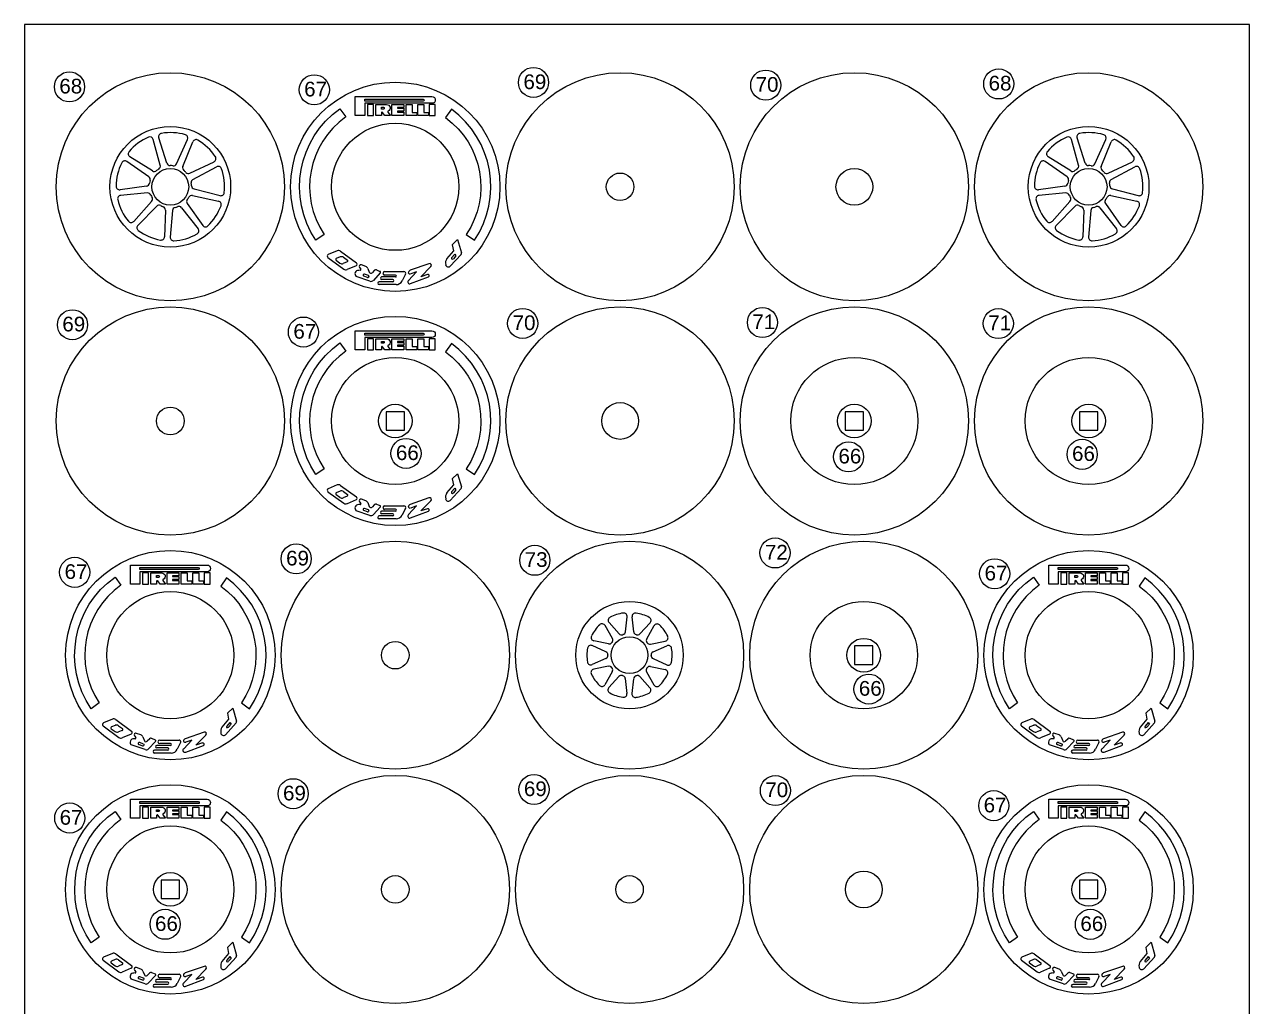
# Model space of a CAD drawing. Header units: centimetres. Extents: x 56783 to 57745, y 15612 to 15912.
# Drawn here: x 57545 to 57745, y 15751.5 to 15911.9 of the extents above; entities that cross this region are included whole.
import ezdxf

# ---------------------------------------------------------------- set-up
doc = ezdxf.new("R2010")
doc.units = ezdxf.units.CM
doc.header["$MEASUREMENT"] = 0
for name, color, linetype in [('Exterior', 7, 'Continuous'), ('Interior', 4, 'Continuous'), ('Linea', 3, 'Continuous'), ('NUMEROS', 7, 'Continuous'), ('Publicidades 2', 30, 'Continuous'), ('Publicidades 3', 2, 'Continuous'), ('Publicidades 4', 5, 'Continuous'), ('Scan 2', 6, 'Continuous')]:
    doc.layers.add(name, color=color, linetype=linetype)

msp = doc.modelspace()

# ---------------------------------------------------------------- linework, layer by layer
msp.add_lwpolyline([(57545, 15611.88), (57745, 15611.88), (57745, 15911.88), (57545, 15911.88)], close=True)
at = {"layer": 'Exterior'}
for centre, radius in [((57568.81, 15885.37), 18.63), ((57605.53, 15885.37), 17.09), ((57605.53, 15885.37), 17.09), ((57642.24, 15885.37), 18.63), ((57680.49, 15885.37), 18.63), ((57718.74, 15885.37), 18.63), ((57568.81, 15847.12), 18.63), ((57605.53, 15847.12), 17.09), ((57642.24, 15847.12), 18.63), ((57680.49, 15847.12), 18.63), ((57718.74, 15847.12), 18.63), ((57605.53, 15808.87), 18.63), ((57643.78, 15808.87), 18.63), ((57682.03, 15808.87), 18.63), ((57568.81, 15808.87), 17.09), ((57718.74, 15808.87), 17.09), ((57605.53, 15770.61), 18.63), ((57643.78, 15770.61), 18.63), ((57682.03, 15770.61), 18.63), ((57568.81, 15770.61), 17.09), ((57718.74, 15770.61), 17.09)]:
    msp.add_circle(centre, radius, dxfattribs=at)
at = {"layer": 'Interior'}
for p, q in [((57567.17, 15888.89), (57566.01, 15893.11)), ((57568.26, 15889.21), (57566.91, 15893.38)), ((57569.81, 15889.12), (57571.64, 15893.1)), ((57570.86, 15888.67), (57572.51, 15892.73)), ((57717.1, 15888.89), (57715.94, 15893.11)), ((57718.19, 15889.21), (57716.84, 15893.38)), ((57719.74, 15889.12), (57721.57, 15893.1)), ((57720.79, 15888.67), (57722.44, 15892.73)), ((57565.92, 15887.96), (57562.21, 15890.28)), ((57715.85, 15887.96), (57712.14, 15890.28)), ((57565.29, 15887.01), (57561.69, 15889.5)), ((57571.99, 15887.6), (57575.95, 15889.47)), ((57572.5, 15886.58), (57576.37, 15888.63)), ((57715.22, 15887.01), (57711.62, 15889.5)), ((57721.92, 15887.6), (57725.88, 15889.47)), ((57722.43, 15886.58), (57726.3, 15888.63)), ((57564.93, 15885.49), (57560.6, 15884.89)), ((57565.06, 15884.36), (57560.7, 15883.95)), ((57572.68, 15885.04), (57576.92, 15883.93)), ((57714.86, 15885.49), (57710.53, 15884.89)), ((57714.99, 15884.36), (57710.63, 15883.95)), ((57722.61, 15885.04), (57726.85, 15883.93)), ((57565.76, 15882.97), (57562.83, 15879.72)), ((57566.59, 15882.19), (57563.51, 15879.07)), ((57571.56, 15882.63), (57574.09, 15879.06)), ((57572.42, 15883.93), (57576.7, 15883.01)), ((57715.69, 15882.97), (57712.76, 15879.72)), ((57716.52, 15882.19), (57713.44, 15879.07)), ((57721.49, 15882.63), (57724.02, 15879.06)), ((57722.35, 15883.93), (57726.63, 15883.01)), ((57568.02, 15881.57), (57567.86, 15877.19)), ((57569.15, 15881.5), (57568.8, 15877.14)), ((57570.65, 15881.95), (57573.34, 15878.49)), ((57717.95, 15881.57), (57717.79, 15877.19)), ((57719.08, 15881.5), (57718.73, 15877.14)), ((57720.58, 15881.95), (57723.27, 15878.49)), ((57642.09, 15812.37), (57640.44, 15814.19)), ((57643.11, 15812.7), (57643.39, 15815.14)), ((57644.47, 15812.7), (57644.2, 15815.13)), ((57645.49, 15812.36), (57647.15, 15814.16)), ((57640.98, 15811.58), (57639.78, 15813.71)), ((57646.59, 15811.56), (57647.8, 15813.69)), ((57639.93, 15809.42), (57637.7, 15810.44)), ((57640.35, 15810.71), (57637.95, 15811.21)), ((57647.22, 15810.69), (57649.62, 15811.17)), ((57647.63, 15809.39), (57649.87, 15810.4)), ((57639.92, 15808.34), (57637.69, 15807.33)), ((57647.63, 15808.32), (57649.86, 15807.29)), ((57640.34, 15807.05), (57637.93, 15806.56)), ((57640.97, 15806.17), (57639.75, 15804.04)), ((57646.57, 15806.16), (57647.77, 15804.02)), ((57647.21, 15807.03), (57649.61, 15806.53)), ((57642.06, 15805.37), (57640.4, 15803.57)), ((57643.09, 15805.04), (57643.35, 15802.6)), ((57644.44, 15805.03), (57644.16, 15802.6)), ((57645.47, 15805.36), (57647.12, 15803.55))]:
    msp.add_line(p, q, dxfattribs=at)
for points in [[(57604.03, 15845.62), (57607.03, 15845.62), (57607.03, 15848.62), (57604.03, 15848.62)], [(57678.99, 15845.62), (57681.99, 15845.62), (57681.99, 15848.62), (57678.99, 15848.62)], [(57717.24, 15845.62), (57720.24, 15845.62), (57720.24, 15848.62), (57717.24, 15848.62)], [(57680.53, 15807.37), (57683.53, 15807.37), (57683.53, 15810.37), (57680.53, 15810.37)], [(57567.31, 15769.11), (57570.31, 15769.11), (57570.31, 15772.11), (57567.31, 15772.11)], [(57717.24, 15769.11), (57720.24, 15769.11), (57720.24, 15772.11), (57717.24, 15772.11)]]:
    msp.add_lwpolyline(points, close=True, dxfattribs=at)
for centre, radius in [((57605.53, 15885.37), 10.38), ((57568.81, 15885.37), 3), ((57680.49, 15885.37), 3), ((57718.74, 15885.37), 3), ((57642.24, 15885.37), 2.25), ((57605.53, 15847.12), 10.38), ((57680.49, 15847.12), 10.38), ((57718.74, 15847.12), 10.38), ((57642.24, 15847.12), 3), ((57568.81, 15847.12), 2.25), ((57605.53, 15847.12), 2.75), ((57680.49, 15847.12), 2.75), ((57718.74, 15847.12), 2.75), ((57568.81, 15808.87), 10.38), ((57718.74, 15808.87), 10.38), ((57682.03, 15808.87), 8.77), ((57605.53, 15808.87), 2.25), ((57643.78, 15808.87), 3), ((57682.03, 15808.87), 2.75), ((57568.81, 15770.61), 10.38), ((57718.74, 15770.61), 10.38), ((57568.81, 15770.61), 2.75), ((57605.53, 15770.61), 2.25), ((57643.78, 15770.61), 2.25), ((57682.03, 15770.61), 3), ((57718.74, 15770.61), 2.75)]:
    msp.add_circle(centre, radius, dxfattribs=at)
for centre, radius, start, end in [((57567.44, 15893.55), 0.556, 99.5114, 197.9085), ((57568.81, 15885.37), 8.85, 73.7396, 99.5114), ((57717.37, 15893.55), 0.556, 99.5114, 197.9085), ((57718.74, 15885.37), 8.85, 73.7396, 99.5114), ((57568.81, 15885.37), 8.85, 113.7396, 139.5114), ((57565.47, 15892.96), 0.556, 15.3425, 113.7396), ((57571.13, 15893.33), 0.556, 335.3425, 73.7396), ((57573.02, 15892.52), 0.556, 59.5114, 157.9085), ((57568.81, 15885.37), 8.85, 33.7396, 59.5114), ((57718.74, 15885.37), 8.85, 113.7396, 139.5114), ((57715.4, 15892.96), 0.556, 15.3425, 113.7396), ((57721.06, 15893.33), 0.556, 335.3425, 73.7396), ((57722.95, 15892.52), 0.556, 59.5114, 157.9085), ((57718.74, 15885.37), 8.85, 33.7396, 59.5114), ((57562.5, 15890.76), 0.556, 139.5114, 237.9085), ((57575.71, 15889.98), 0.556, 295.3425, 33.7396), ((57712.43, 15890.76), 0.556, 139.5114, 237.9085), ((57725.64, 15889.98), 0.556, 295.3425, 33.7396), ((57568.81, 15885.37), 8.85, 153.7396, 179.5114), ((57561.37, 15889.04), 0.556, 55.3425, 153.7396), ((57566.21, 15888.43), 0.556, 237.9085, 310.3431), ((57568.81, 15885.37), 3.46, 122.9079, 130.3431), ((57566.63, 15888.74), 0.556, 302.9079, 15.3425), ((57568.79, 15889.38), 0.556, 197.9085, 270.3431), ((57568.81, 15885.37), 3.46, 82.9079, 90.3431), ((57569.31, 15889.35), 0.556, 262.9079, 335.3425), ((57571.37, 15888.46), 0.556, 157.9085, 230.3431), ((57568.81, 15885.37), 3.46, 42.9079, 50.3431), ((57576.63, 15888.14), 0.556, 19.5114, 117.9085), ((57568.81, 15885.37), 8.85, 353.7396, 19.5114), ((57718.74, 15885.37), 8.85, 153.7396, 179.5114), ((57711.3, 15889.04), 0.556, 55.3425, 153.7396), ((57716.14, 15888.43), 0.556, 237.9085, 310.3431), ((57718.74, 15885.37), 3.46, 122.9079, 130.3431), ((57716.56, 15888.74), 0.556, 302.9079, 15.3425), ((57718.72, 15889.38), 0.556, 197.9085, 270.3431), ((57718.74, 15885.37), 3.46, 82.9079, 90.3431), ((57719.24, 15889.35), 0.556, 262.9079, 335.3425), ((57721.3, 15888.46), 0.556, 157.9085, 230.3431), ((57718.74, 15885.37), 3.46, 42.9079, 50.3431), ((57726.56, 15888.14), 0.556, 19.5114, 117.9085), ((57718.74, 15885.37), 8.85, 353.7396, 19.5114), ((57564.98, 15886.55), 0.556, 342.9079, 55.3425), ((57568.81, 15885.37), 3.46, 162.9079, 170.3431), ((57571.75, 15888.1), 0.556, 222.9079, 295.3425), ((57572.76, 15886.09), 0.556, 117.9085, 190.3431), ((57714.91, 15886.55), 0.556, 342.9079, 55.3425), ((57718.74, 15885.37), 3.46, 162.9079, 170.3431), ((57721.68, 15888.1), 0.556, 222.9079, 295.3425), ((57722.69, 15886.09), 0.556, 117.9085, 190.3431), ((57560.52, 15885.44), 0.556, 179.5114, 277.9085), ((57564.86, 15886.04), 0.556, 277.9085, 350.3431), ((57565.12, 15883.81), 0.556, 22.9079, 95.3425), ((57568.81, 15885.37), 3.46, 202.9079, 210.3431), ((57568.81, 15885.37), 3.46, 2.9079, 10.3431), ((57572.82, 15885.57), 0.556, 182.9079, 255.3425), ((57577.06, 15884.47), 0.556, 255.3425, 353.7396), ((57710.45, 15885.44), 0.556, 179.5114, 277.9085), ((57714.79, 15886.04), 0.556, 277.9085, 350.3431), ((57715.05, 15883.81), 0.556, 22.9079, 95.3425), ((57718.74, 15885.37), 3.46, 202.9079, 210.3431), ((57718.74, 15885.37), 3.46, 2.9079, 10.3431), ((57722.75, 15885.57), 0.556, 182.9079, 255.3425), ((57726.99, 15884.47), 0.556, 255.3425, 353.7396), ((57560.76, 15883.4), 0.556, 95.3425, 193.7396), ((57568.81, 15885.37), 8.85, 193.7396, 219.5114), ((57565.35, 15883.34), 0.556, 317.9085, 30.3431), ((57566.98, 15881.8), 0.556, 62.9079, 135.3425), ((57568.81, 15885.37), 3.46, 242.9079, 250.3431), ((57567.46, 15881.59), 0.556, 357.9085, 70.3431), ((57569.71, 15881.46), 0.556, 102.9079, 175.3425), ((57568.81, 15885.37), 3.46, 282.9079, 290.3431), ((57570.21, 15881.61), 0.556, 37.9085, 110.3431), ((57572.01, 15882.95), 0.556, 142.9079, 215.3425), ((57568.81, 15885.37), 3.46, 322.9079, 330.3431), ((57572.3, 15883.38), 0.556, 77.9085, 150.3431), ((57568.81, 15885.37), 8.85, 313.7396, 339.5114), ((57576.58, 15882.47), 0.556, 339.5114, 77.9085), ((57710.69, 15883.4), 0.556, 95.3425, 193.7396), ((57718.74, 15885.37), 8.85, 193.7396, 219.5114), ((57715.28, 15883.34), 0.556, 317.9085, 30.3431), ((57716.91, 15881.8), 0.556, 62.9079, 135.3425), ((57718.74, 15885.37), 3.46, 242.9079, 250.3431), ((57717.39, 15881.59), 0.556, 357.9085, 70.3431), ((57719.64, 15881.46), 0.556, 102.9079, 175.3425), ((57718.74, 15885.37), 3.46, 282.9079, 290.3431), ((57720.14, 15881.61), 0.556, 37.9085, 110.3431), ((57721.94, 15882.95), 0.556, 142.9079, 215.3425), ((57718.74, 15885.37), 3.46, 322.9079, 330.3431), ((57722.23, 15883.38), 0.556, 77.9085, 150.3431), ((57718.74, 15885.37), 8.85, 313.7396, 339.5114), ((57726.51, 15882.47), 0.556, 339.5114, 77.9085), ((57562.41, 15880.09), 0.556, 219.5114, 317.9085), ((57563.91, 15878.68), 0.556, 135.3425, 233.7396), ((57568.81, 15885.37), 8.85, 233.7396, 259.5114), ((57572.9, 15878.15), 0.556, 299.5114, 37.9085), ((57574.55, 15879.38), 0.556, 215.3425, 313.7396), ((57712.34, 15880.09), 0.556, 219.5114, 317.9085), ((57713.84, 15878.68), 0.556, 135.3425, 233.7396), ((57718.74, 15885.37), 8.85, 233.7396, 259.5114), ((57722.83, 15878.15), 0.556, 299.5114, 37.9085), ((57724.48, 15879.38), 0.556, 215.3425, 313.7396), ((57567.3, 15877.22), 0.556, 259.5114, 357.9085), ((57569.35, 15877.09), 0.556, 175.3425, 273.7396), ((57568.81, 15885.37), 8.85, 273.7396, 299.5114), ((57717.23, 15877.22), 0.556, 259.5114, 357.9085), ((57719.28, 15877.09), 0.556, 175.3425, 273.7396), ((57718.74, 15885.37), 8.85, 273.7396, 299.5114), ((57640.85, 15814.56), 0.556, 117.2343, 222.2712), ((57643.78, 15808.87), 6.96, 98.4153, 117.2343), ((57642.84, 15815.2), 0.556, 353.3784, 98.4153), ((57644.75, 15815.19), 0.556, 81.2343, 186.2712), ((57643.78, 15808.87), 6.96, 62.4153, 81.2343), ((57646.74, 15814.54), 0.556, 317.3784, 62.4153), ((57638.06, 15811.75), 0.556, 153.2343, 258.2712), ((57643.78, 15808.87), 6.96, 134.4153, 153.2343), ((57639.3, 15813.44), 0.556, 29.3784, 134.4153), ((57642.5, 15812.74), 0.556, 222.2712, 288.271), ((57643.78, 15808.87), 3.53, 107.3786, 108.271), ((57642.56, 15812.76), 0.556, 287.3786, 353.3784), ((57645.02, 15812.76), 0.556, 186.2712, 252.271), ((57643.78, 15808.87), 3.53, 71.3786, 72.271), ((57645.08, 15812.74), 0.556, 251.3786, 317.3784), ((57648.29, 15813.41), 0.556, 45.2343, 150.2712), ((57643.78, 15808.87), 6.96, 26.4153, 45.2343), ((57643.78, 15808.87), 6.96, 170.4153, 189.2343), ((57637.46, 15809.93), 0.556, 65.3784, 170.4153), ((57640.46, 15811.25), 0.556, 258.2712, 324.271), ((57643.78, 15808.87), 3.53, 143.3786, 144.271), ((57640.5, 15811.3), 0.556, 323.3786, 29.3784), ((57647.07, 15811.28), 0.556, 150.2712, 216.271), ((57643.78, 15808.87), 3.53, 35.3786, 36.271), ((57647.11, 15811.23), 0.556, 215.3786, 281.3784), ((57649.51, 15811.71), 0.556, 281.3784, 26.4153), ((57650.1, 15809.89), 0.556, 9.2343, 114.2712), ((57639.69, 15808.85), 0.556, 294.2712, 0.271), ((57639.69, 15808.91), 0.556, 359.3786, 65.3784), ((57643.78, 15808.87), 3.53, 179.3786, 180.271), ((57647.86, 15808.89), 0.556, 114.2712, 180.271), ((57643.78, 15808.87), 3.53, 359.3786, 0.271), ((57647.86, 15808.82), 0.556, 179.3786, 245.3784), ((57643.78, 15808.87), 6.96, 350.4153, 9.2343), ((57637.46, 15807.84), 0.556, 189.2343, 294.2712), ((57638.04, 15806.02), 0.556, 101.3784, 206.4153), ((57640.45, 15806.5), 0.556, 35.3786, 101.3784), ((57643.78, 15808.87), 3.53, 215.3786, 216.271), ((57640.48, 15806.45), 0.556, 330.2712, 36.271), ((57647.06, 15806.43), 0.556, 143.3786, 209.3784), ((57643.78, 15808.87), 3.53, 323.3786, 324.271), ((57647.09, 15806.48), 0.556, 78.2712, 144.271), ((57649.49, 15805.98), 0.556, 333.2343, 78.2712), ((57650.09, 15807.8), 0.556, 245.3784, 350.4153), ((57643.78, 15808.87), 6.96, 206.4153, 225.2343), ((57639.27, 15804.32), 0.556, 225.2343, 330.2712), ((57642.47, 15805), 0.556, 71.3786, 137.3784), ((57643.78, 15808.87), 3.53, 251.3786, 252.271), ((57642.53, 15804.98), 0.556, 6.2712, 72.271), ((57645, 15804.97), 0.556, 107.3786, 173.3784), ((57643.78, 15808.87), 3.53, 287.3786, 288.271), ((57645.06, 15804.99), 0.556, 42.2712, 108.271), ((57648.26, 15804.29), 0.556, 209.3784, 314.4153), ((57643.78, 15808.87), 6.96, 314.4153, 333.2343), ((57640.81, 15803.19), 0.556, 137.3784, 242.4153), ((57643.78, 15808.87), 6.96, 242.4153, 261.2343), ((57642.8, 15802.54), 0.556, 261.2343, 6.2712), ((57644.71, 15802.53), 0.556, 173.3784, 278.4153), ((57643.78, 15808.87), 6.96, 278.4153, 297.2343), ((57646.71, 15803.17), 0.556, 297.2343, 42.2712)]:
    msp.add_arc(centre, radius, start, end, dxfattribs=at)
at = {"layer": 'Linea'}
for centre, radius in [((57568.81, 15885.37), 9.85), ((57718.74, 15885.37), 9.85), ((57643.78, 15808.87), 8.77)]:
    msp.add_circle(centre, radius, dxfattribs=at)
at = {"layer": 'NUMEROS'}
for centre in [(57552.34, 15901.69), (57628.1, 15902.41), (57666.02, 15901.97), (57704.06, 15902.17), (57592.31, 15901.21), (57552.83, 15862.83), (57590.54, 15861.64), (57626.34, 15863.05), (57665.48, 15863.2), (57704, 15863.03), (57607.29, 15841.82), (57717.68, 15841.67), (57679.54, 15841.26), (57667.54, 15825.57), (57589.36, 15824.6), (57628.32, 15824.37), (57553.2, 15822.4), (57703.4, 15822.16), (57682.86, 15803.33), (57588.86, 15786.24), (57628.19, 15786.93), (57667.6, 15786.76), (57703.25, 15784.29), (57552.39, 15782.27), (57567.96, 15764.92), (57719.03, 15764.9)]:
    msp.add_circle(centre, 2.46, dxfattribs=at)
at = {"layer": 'Publicidades 2'}
for p, q in [((57728.94, 15800.24), (57728.06, 15799.4)), ((57728.94, 15800.24), (57729.54, 15798.09)), ((57709.28, 15798.42), (57707.81, 15797.8)), ((57709.83, 15798.35), (57712.41, 15796.46)), ((57728.26, 15798.41), (57727.14, 15797.11)), ((57728.06, 15799.4), (57728.26, 15798.41)), ((57707.75, 15797.32), (57710.33, 15795.43)), ((57709.09, 15796.86), (57709.73, 15796.39)), ((57709.75, 15797.41), (57709.12, 15797.15)), ((57710.89, 15796.59), (57710.27, 15796.33)), ((57710.29, 15797.35), (57710.93, 15796.88)), ((57713.93, 15795.84), (57713.22, 15796.1)), ((57724.24, 15796.29), (57721.18, 15795.22)), ((57729.48, 15797.82), (57727.74, 15795.88)), ((57728.48, 15797.89), (57727.95, 15797.28)), ((57728.66, 15797.6), (57728.24, 15797.12)), ((57728.48, 15797.89), (57728.66, 15797.6)), ((57712.35, 15795.98), (57710.88, 15795.36)), ((57714.61, 15793.44), (57712.36, 15794.21)), ((57713.03, 15795.22), (57712.78, 15795.21)), ((57712.91, 15795.67), (57713.11, 15795.4)), ((57714.24, 15794.03), (57713.61, 15794.26)), ((57714.38, 15794.36), (57713.75, 15794.6)), ((57714.25, 15795.53), (57714.51, 15794.9)), ((57714.44, 15794.2), (57714.38, 15794.08)), ((57715.37, 15795.22), (57714.96, 15794.81)), ((57716.31, 15794.78), (57715.2, 15793.59)), ((57715.67, 15795.29), (57716.25, 15795.05)), ((57718.77, 15794.13), (57716.53, 15794.13)), ((57717, 15795.01), (57720.18, 15795.01)), ((57718.77, 15794.44), (57717, 15794.44)), ((57720.42, 15794.6), (57719.86, 15793.5)), ((57722.23, 15794.99), (57720.94, 15793.58)), ((57721.26, 15793.04), (57724.16, 15794.14)), ((57722.23, 15794.99), (57721.27, 15794.65)), ((57722.91, 15794.17), (57724.55, 15795.83)), ((57724.01, 15794.53), (57722.91, 15794.17)), ((57718.34, 15793.36), (57716.15, 15793.36)), ((57718.87, 15792.89), (57716.15, 15792.89)), ((57718.34, 15793.71), (57716.53, 15793.71)), ((57709.28, 15760.16), (57707.81, 15759.55)), ((57709.83, 15760.1), (57712.41, 15758.21)), ((57728.26, 15760.16), (57727.14, 15758.86)), ((57728.94, 15761.99), (57728.06, 15761.15)), ((57728.06, 15761.15), (57728.26, 15760.16)), ((57728.94, 15761.99), (57729.54, 15759.83)), ((57707.75, 15759.07), (57710.33, 15757.17)), ((57709.09, 15758.61), (57709.73, 15758.14)), ((57709.75, 15759.16), (57709.12, 15758.9)), ((57710.89, 15758.34), (57710.27, 15758.08)), ((57710.29, 15759.1), (57710.93, 15758.63)), ((57724.24, 15758.04), (57721.18, 15756.97)), ((57729.48, 15759.57), (57727.74, 15757.63)), ((57728.48, 15759.64), (57727.95, 15759.03)), ((57728.66, 15759.35), (57728.24, 15758.87)), ((57728.48, 15759.64), (57728.66, 15759.35)), ((57712.35, 15757.73), (57710.88, 15757.11)), ((57713.03, 15756.97), (57712.78, 15756.96)), ((57712.91, 15757.42), (57713.11, 15757.15)), ((57713.93, 15757.59), (57713.22, 15757.85)), ((57714.24, 15755.78), (57713.61, 15756.01)), ((57714.38, 15756.1), (57713.75, 15756.35)), ((57714.25, 15757.28), (57714.51, 15756.65)), ((57715.37, 15756.97), (57714.96, 15756.56)), ((57716.31, 15756.53), (57715.2, 15755.34)), ((57715.67, 15757.04), (57716.25, 15756.8)), ((57717, 15756.76), (57720.18, 15756.76)), ((57718.77, 15756.18), (57717, 15756.18)), ((57720.42, 15756.35), (57719.86, 15755.24)), ((57722.23, 15756.74), (57720.94, 15755.33)), ((57722.23, 15756.74), (57721.27, 15756.4)), ((57722.91, 15755.92), (57724.55, 15757.58)), ((57724.01, 15756.27), (57722.91, 15755.92)), ((57714.61, 15755.19), (57712.36, 15755.96)), ((57714.44, 15755.94), (57714.38, 15755.83)), ((57718.34, 15755.11), (57716.15, 15755.11)), ((57718.87, 15754.63), (57716.15, 15754.63)), ((57718.77, 15755.88), (57716.53, 15755.88)), ((57718.34, 15755.46), (57716.53, 15755.46)), ((57721.26, 15754.79), (57724.16, 15755.89))]:
    msp.add_line(p, q, dxfattribs=at)
for points in [[(57712.22, 15820.49), (57712.22, 15823.59), (57724.75, 15823.59, -1), (57724.75, 15822.49), (57713.76, 15822.49), (57713.76, 15820.49)], [(57713.76, 15822.87), (57713.76, 15823.2), (57723.31, 15823.2, -1), (57723.31, 15822.87)], [(57717.06, 15820.49), (57716.69, 15821, 0.721987), (57716.49, 15820.93), (57716.49, 15820.49), (57715.57, 15820.49), (57715.57, 15822.3), (57717.33, 15822.3, -0.812153), (57717.58, 15821.21, 0.477093), (57717.54, 15821.04), (57717.94, 15820.49)], [(57716.49, 15821.86), (57716.81, 15821.86, -1), (57716.81, 15821.57), (57716.49, 15821.57)], [(57712.22, 15782.24), (57712.22, 15785.33), (57724.75, 15785.33, -1), (57724.75, 15784.24), (57713.76, 15784.24), (57713.76, 15782.24)], [(57713.76, 15784.62), (57713.76, 15784.95), (57723.31, 15784.95, -1), (57723.31, 15784.62)], [(57717.06, 15782.24), (57716.69, 15782.75, 0.721987), (57716.49, 15782.68), (57716.49, 15782.24), (57715.57, 15782.24), (57715.57, 15784.05), (57717.33, 15784.05, -0.812153), (57717.58, 15782.95, 0.477093), (57717.54, 15782.79), (57717.94, 15782.24)], [(57716.49, 15783.61), (57716.81, 15783.61, -1), (57716.81, 15783.32), (57716.49, 15783.32)]]:
    msp.add_lwpolyline(points, format="xyb", close=True, dxfattribs=at)
for points in [[(57714.22, 15820.49), (57715.2, 15820.49), (57715.2, 15822.3), (57714.22, 15822.3)], [(57720.13, 15821.83), (57719.12, 15821.83), (57719.12, 15821.71), (57720.13, 15821.71), (57720.13, 15821.22), (57719.12, 15821.22), (57719.12, 15821.08), (57720.13, 15821.08), (57720.13, 15820.49), (57718.22, 15820.49), (57718.22, 15822.3), (57720.13, 15822.3)], [(57721.5, 15821.01), (57722.27, 15821.01), (57722.27, 15820.49), (57720.52, 15820.49), (57720.52, 15822.3), (57721.5, 15822.3)], [(57723.4, 15821.01), (57724.18, 15821.01), (57724.18, 15820.49), (57722.42, 15820.49), (57722.42, 15822.3), (57723.4, 15822.3)], [(57724.28, 15820.49), (57725.27, 15820.49), (57725.27, 15822.3), (57724.28, 15822.3)], [(57714.22, 15782.24), (57715.2, 15782.24), (57715.2, 15784.05), (57714.22, 15784.05)], [(57720.13, 15783.58), (57719.12, 15783.58), (57719.12, 15783.45), (57720.13, 15783.45), (57720.13, 15782.97), (57719.12, 15782.97), (57719.12, 15782.83), (57720.13, 15782.83), (57720.13, 15782.24), (57718.22, 15782.24), (57718.22, 15784.05), (57720.13, 15784.05)], [(57721.5, 15782.76), (57722.27, 15782.76), (57722.27, 15782.24), (57720.52, 15782.24), (57720.52, 15784.05), (57721.5, 15784.05)], [(57723.4, 15782.76), (57724.18, 15782.76), (57724.18, 15782.24), (57722.42, 15782.24), (57722.42, 15784.05), (57723.4, 15784.05)], [(57724.28, 15782.24), (57725.27, 15782.24), (57725.27, 15784.05), (57724.28, 15784.05)]]:
    msp.add_lwpolyline(points, close=True, dxfattribs=at)
for centre, radius, start, end in [((57709.5, 15797.9), 0.556, 53.7126, 112.7216), ((57729.28, 15798.01), 0.278, 318.0337, 15.7563), ((57707.92, 15797.54), 0.278, 112.7216, 233.7126), ((57709.19, 15797), 0.167, 112.7216, 233.7126), ((57710.05, 15796.84), 0.556, 233.7126, 292.7216), ((57709.96, 15796.9), 0.556, 53.7126, 112.7216), ((57710.83, 15796.74), 0.167, 292.7216, 53.7126), ((57712.24, 15796.23), 0.278, 292.7216, 53.7126), ((57713.13, 15795.84), 0.278, 69.7611, 217.2748), ((57724.37, 15796.05), 0.278, 309.6914, 117.1774), ((57728.36, 15796.41), 1.4, 149.8977, 190.5433), ((57727.43, 15796.23), 0.461, 189.6387, 311.644), ((57728.13, 15797.15), 0.226, 143.3046, 199.2462), ((57728.05, 15797.33), 0.282, 243.0452, 312.8321), ((57710.66, 15795.87), 0.556, 233.7126, 292.7216), ((57712.74, 15794.64), 0.568, 85.2811, 228.9311), ((57713.02, 15795.33), 0.111, 273.0088, 37.2748), ((57713.68, 15794.43), 0.181, 69.283, 246.3508), ((57713.73, 15795.32), 0.556, 22.3576, 69.7611), ((57714.28, 15794.14), 0.111, 249.8905, 329.983), ((57714.35, 15794.25), 0.111, 329.983, 69.8905), ((57714.76, 15795.01), 0.278, 202.3576, 315.7225), ((57715.56, 15795.03), 0.278, 67.8935, 135.7225), ((57716.19, 15794.9), 0.167, 316.9567, 67.8935), ((57716.53, 15793.92), 0.21, 90, 270), ((57717, 15794.72), 0.286, 90, 270), ((57718.77, 15794.28), 0.152, 270, 90), ((57720.18, 15794.73), 0.278, 333.1839, 90), ((57721.42, 15794.73), 0.553, 116.4686, 172.2878), ((57721.16, 15794.97), 0.33, 209.5645, 288.6324), ((57724.08, 15794.33), 0.205, 290.7716, 110.7716), ((57714.79, 15793.97), 0.556, 251.1089, 316.9567), ((57716.15, 15793.13), 0.239, 90, 270), ((57718.34, 15793.54), 0.175, 270, 90), ((57718.87, 15794), 1.11, 270, 333.1839), ((57721.1, 15793.32), 0.312, 122.4826, 299.1587), ((57709.5, 15759.65), 0.556, 53.7126, 112.7216), ((57707.92, 15759.29), 0.278, 112.7216, 233.7126), ((57709.19, 15758.74), 0.167, 112.7216, 233.7126), ((57710.05, 15758.59), 0.556, 233.7126, 292.7216), ((57709.96, 15758.65), 0.556, 53.7126, 112.7216), ((57710.83, 15758.49), 0.167, 292.7216, 53.7126), ((57712.24, 15757.98), 0.278, 292.7216, 53.7126), ((57724.37, 15757.79), 0.278, 309.6914, 117.1774), ((57728.36, 15758.16), 1.4, 149.8977, 190.5433), ((57728.13, 15758.9), 0.226, 143.3046, 199.2462), ((57728.05, 15759.07), 0.282, 243.0452, 312.8321), ((57729.28, 15759.76), 0.278, 318.0337, 15.7563), ((57710.66, 15757.62), 0.556, 233.7126, 292.7216), ((57712.74, 15756.39), 0.568, 85.2811, 228.9311), ((57713.13, 15757.59), 0.278, 69.7611, 217.2748), ((57713.02, 15757.08), 0.111, 273.0088, 37.2748), ((57713.68, 15756.18), 0.181, 69.283, 246.3508), ((57713.73, 15757.07), 0.556, 22.3576, 69.7611), ((57714.35, 15756), 0.111, 329.983, 69.8905), ((57714.76, 15756.75), 0.278, 202.3576, 315.7225), ((57715.56, 15756.78), 0.278, 67.8935, 135.7225), ((57716.19, 15756.64), 0.167, 316.9567, 67.8935), ((57717, 15756.47), 0.286, 90, 270), ((57718.77, 15756.03), 0.152, 270, 90), ((57720.18, 15756.48), 0.278, 333.1839, 90), ((57721.42, 15756.48), 0.553, 116.4686, 172.2878), ((57721.16, 15756.71), 0.33, 209.5645, 288.6324), ((57724.08, 15756.08), 0.205, 290.7716, 110.7716), ((57727.43, 15757.98), 0.461, 189.6387, 311.644), ((57714.28, 15755.88), 0.111, 249.8905, 329.983), ((57714.79, 15755.72), 0.556, 251.1089, 316.9567), ((57716.15, 15754.87), 0.239, 90, 270), ((57716.53, 15755.67), 0.21, 90, 270), ((57718.34, 15755.29), 0.175, 270, 90), ((57718.87, 15755.75), 1.11, 270, 333.1839), ((57721.1, 15755.06), 0.312, 122.4826, 299.1587)]:
    msp.add_arc(centre, radius, start, end, dxfattribs=at)
at = {"layer": 'Publicidades 3'}
for points in [[(57705.8, 15800.12, -0.407992), (57709.72, 15821.62), (57710.67, 15820.28, 0.407458), (57707.14, 15801.06)], [(57731.69, 15800.13, 0.404404), (57727.9, 15821.51), (57726.98, 15820.16, -0.402802), (57730.35, 15801.08)], [(57705.8, 15761.87, -0.407992), (57709.72, 15783.36), (57710.67, 15782.03, 0.407458), (57707.14, 15762.81)], [(57731.69, 15761.88, 0.404404), (57727.9, 15783.26), (57726.98, 15781.91, -0.402802), (57730.35, 15762.82)]]:
    msp.add_lwpolyline(points, format="xyb", close=True, dxfattribs=at)
at = {"layer": 'Publicidades 4'}
for points in [[(57592.59, 15876.63, -0.407992), (57596.51, 15898.12), (57597.46, 15896.79, 0.407458), (57593.93, 15877.57)], [(57618.47, 15876.64, 0.404404), (57614.69, 15898.02), (57613.76, 15896.66, -0.402802), (57617.13, 15877.58)], [(57592.59, 15838.37, -0.407992), (57596.51, 15859.87), (57597.46, 15858.54, 0.407458), (57593.93, 15839.32)], [(57618.47, 15838.39, 0.404404), (57614.69, 15859.77), (57613.76, 15858.41, -0.402802), (57617.13, 15839.33)], [(57555.87, 15800.12, -0.407992), (57559.79, 15821.62), (57560.74, 15820.28, 0.407458), (57557.21, 15801.06)], [(57581.76, 15800.13, 0.404404), (57577.98, 15821.51), (57577.05, 15820.16, -0.402802), (57580.42, 15801.08)], [(57555.87, 15761.87, -0.407992), (57559.79, 15783.36), (57560.74, 15782.03, 0.407458), (57557.21, 15762.81)], [(57581.76, 15761.88, 0.404404), (57577.98, 15783.26), (57577.05, 15781.91, -0.402802), (57580.42, 15762.82)]]:
    msp.add_lwpolyline(points, format="xyb", close=True, dxfattribs=at)
at = {"layer": 'Scan 2'}
for p, q in [((57615.72, 15876.74), (57614.84, 15875.9)), ((57615.72, 15876.74), (57616.33, 15874.59)), ((57596.07, 15874.92), (57594.6, 15874.31)), ((57596.61, 15874.86), (57599.19, 15872.96)), ((57615.05, 15874.92), (57613.92, 15873.62)), ((57616.27, 15874.33), (57614.52, 15872.39)), ((57615.26, 15874.39), (57614.74, 15873.79)), ((57614.84, 15875.9), (57615.05, 15874.92)), ((57615.44, 15874.1), (57615.02, 15873.62)), ((57615.26, 15874.39), (57615.44, 15874.1)), ((57594.54, 15873.82), (57597.12, 15871.93)), ((57595.87, 15873.37), (57596.51, 15872.9)), ((57596.53, 15873.92), (57595.91, 15873.65)), ((57597.68, 15873.09), (57597.05, 15872.83)), ((57597.07, 15873.85), (57597.71, 15873.38)), ((57599.13, 15872.48), (57597.66, 15871.87)), ((57599.69, 15872.18), (57599.9, 15871.9)), ((57600.71, 15872.35), (57600.01, 15872.6)), ((57601.03, 15872.04), (57601.29, 15871.4)), ((57611.03, 15872.8), (57607.96, 15871.73)), ((57609.7, 15870.68), (57611.33, 15872.34)), ((57601.39, 15869.95), (57599.15, 15870.72)), ((57599.81, 15871.73), (57599.56, 15871.71)), ((57601.02, 15870.53), (57600.39, 15870.77)), ((57601.17, 15870.86), (57600.53, 15871.1)), ((57601.23, 15870.7), (57601.16, 15870.58)), ((57602.15, 15871.73), (57601.75, 15871.32)), ((57603.09, 15871.29), (57601.98, 15870.09)), ((57602.45, 15871.79), (57603.03, 15871.56)), ((57605.56, 15870.64), (57603.31, 15870.64)), ((57605.12, 15870.22), (57603.31, 15870.22)), ((57603.79, 15871.51), (57606.96, 15871.51)), ((57605.56, 15870.94), (57603.79, 15870.94)), ((57607.21, 15871.11), (57606.65, 15870)), ((57609.01, 15871.5), (57607.72, 15870.08)), ((57608.04, 15869.55), (57610.94, 15870.65)), ((57609.01, 15871.5), (57608.05, 15871.16)), ((57610.79, 15871.03), (57609.7, 15870.68)), ((57605.12, 15869.87), (57602.93, 15869.87)), ((57605.66, 15869.39), (57602.93, 15869.39)), ((57615.72, 15838.49), (57614.84, 15837.65)), ((57615.72, 15838.49), (57616.33, 15836.34)), ((57596.07, 15836.67), (57594.6, 15836.05)), ((57596.61, 15836.6), (57599.19, 15834.71)), ((57615.05, 15836.67), (57613.92, 15835.36)), ((57616.27, 15836.08), (57614.52, 15834.14)), ((57615.26, 15836.14), (57614.74, 15835.54)), ((57614.84, 15837.65), (57615.05, 15836.67)), ((57615.26, 15836.14), (57615.44, 15835.85)), ((57594.54, 15835.57), (57597.12, 15833.68)), ((57595.87, 15835.11), (57596.51, 15834.65)), ((57596.53, 15835.66), (57595.91, 15835.4)), ((57597.68, 15834.84), (57597.05, 15834.58)), ((57597.07, 15835.6), (57597.71, 15835.13)), ((57599.13, 15834.23), (57597.66, 15833.61)), ((57600.71, 15834.09), (57600.01, 15834.35)), ((57611.03, 15834.55), (57607.96, 15833.47)), ((57609.7, 15832.42), (57611.33, 15834.08)), ((57615.44, 15835.85), (57615.02, 15835.37)), ((57601.39, 15831.7), (57599.15, 15832.47)), ((57599.81, 15833.47), (57599.56, 15833.46)), ((57599.69, 15833.92), (57599.9, 15833.65)), ((57601.02, 15832.28), (57600.39, 15832.51)), ((57601.17, 15832.61), (57600.53, 15832.85)), ((57601.03, 15833.78), (57601.29, 15833.15)), ((57601.23, 15832.45), (57601.16, 15832.33)), ((57602.15, 15833.48), (57601.75, 15833.06)), ((57603.09, 15833.03), (57601.98, 15831.84)), ((57602.45, 15833.54), (57603.03, 15833.3)), ((57605.56, 15832.39), (57603.31, 15832.39)), ((57603.79, 15833.26), (57606.96, 15833.26)), ((57605.56, 15832.69), (57603.79, 15832.69)), ((57607.21, 15832.86), (57606.65, 15831.75)), ((57609.01, 15833.25), (57607.72, 15831.83)), ((57608.04, 15831.29), (57610.94, 15832.39)), ((57609.01, 15833.25), (57608.05, 15832.9)), ((57610.79, 15832.78), (57609.7, 15832.42)), ((57605.12, 15831.62), (57602.93, 15831.62)), ((57605.66, 15831.14), (57602.93, 15831.14)), ((57605.12, 15831.97), (57603.31, 15831.97)), ((57579.01, 15800.24), (57578.13, 15799.4)), ((57579.01, 15800.24), (57579.61, 15798.09)), ((57559.35, 15798.42), (57557.88, 15797.8)), ((57559.9, 15798.35), (57562.48, 15796.46)), ((57578.33, 15798.41), (57577.21, 15797.11)), ((57578.13, 15799.4), (57578.33, 15798.41)), ((57557.83, 15797.32), (57560.4, 15795.43)), ((57559.16, 15796.86), (57559.8, 15796.39)), ((57559.82, 15797.41), (57559.19, 15797.15)), ((57560.97, 15796.59), (57560.34, 15796.33)), ((57560.36, 15797.35), (57561, 15796.88)), ((57564, 15795.84), (57563.29, 15796.1)), ((57574.31, 15796.29), (57571.25, 15795.22)), ((57579.55, 15797.82), (57577.81, 15795.88)), ((57578.55, 15797.89), (57578.02, 15797.28)), ((57578.73, 15797.6), (57578.31, 15797.12)), ((57578.55, 15797.89), (57578.73, 15797.6)), ((57562.42, 15795.98), (57560.95, 15795.36)), ((57564.68, 15793.44), (57562.43, 15794.21)), ((57563.1, 15795.22), (57562.85, 15795.21)), ((57562.98, 15795.67), (57563.18, 15795.4)), ((57564.31, 15794.03), (57563.68, 15794.26)), ((57564.45, 15794.36), (57563.82, 15794.6)), ((57564.32, 15795.53), (57564.58, 15794.9)), ((57564.51, 15794.2), (57564.45, 15794.08)), ((57565.44, 15795.22), (57565.03, 15794.81)), ((57566.38, 15794.78), (57565.27, 15793.59)), ((57565.74, 15795.29), (57566.32, 15795.05)), ((57568.84, 15794.13), (57566.6, 15794.13)), ((57567.07, 15795.01), (57570.25, 15795.01)), ((57568.84, 15794.44), (57567.07, 15794.44)), ((57570.49, 15794.6), (57569.93, 15793.5)), ((57572.3, 15794.99), (57571.01, 15793.58)), ((57571.33, 15793.04), (57574.23, 15794.14)), ((57572.3, 15794.99), (57571.34, 15794.65)), ((57572.98, 15794.17), (57574.62, 15795.83)), ((57574.08, 15794.53), (57572.98, 15794.17)), ((57568.41, 15793.36), (57566.22, 15793.36)), ((57568.94, 15792.89), (57566.22, 15792.89)), ((57568.41, 15793.71), (57566.6, 15793.71)), ((57559.35, 15760.16), (57557.88, 15759.55)), ((57559.9, 15760.1), (57562.48, 15758.21)), ((57578.33, 15760.16), (57577.21, 15758.86)), ((57579.01, 15761.99), (57578.13, 15761.15)), ((57578.13, 15761.15), (57578.33, 15760.16)), ((57579.01, 15761.99), (57579.61, 15759.83)), ((57557.83, 15759.07), (57560.4, 15757.17)), ((57559.16, 15758.61), (57559.8, 15758.14)), ((57559.82, 15759.16), (57559.19, 15758.9)), ((57560.97, 15758.34), (57560.34, 15758.08)), ((57560.36, 15759.1), (57561, 15758.63)), ((57574.31, 15758.04), (57571.25, 15756.97)), ((57579.55, 15759.57), (57577.81, 15757.63)), ((57578.55, 15759.64), (57578.02, 15759.03)), ((57578.73, 15759.35), (57578.31, 15758.87)), ((57578.55, 15759.64), (57578.73, 15759.35)), ((57562.42, 15757.73), (57560.95, 15757.11)), ((57563.1, 15756.97), (57562.85, 15756.96)), ((57562.98, 15757.42), (57563.18, 15757.15)), ((57564, 15757.59), (57563.29, 15757.85)), ((57564.31, 15755.78), (57563.68, 15756.01)), ((57564.45, 15756.1), (57563.82, 15756.35)), ((57564.32, 15757.28), (57564.58, 15756.65)), ((57565.44, 15756.97), (57565.03, 15756.56)), ((57566.38, 15756.53), (57565.27, 15755.34)), ((57565.74, 15757.04), (57566.32, 15756.8)), ((57567.07, 15756.76), (57570.25, 15756.76)), ((57568.84, 15756.18), (57567.07, 15756.18)), ((57570.49, 15756.35), (57569.93, 15755.24)), ((57572.3, 15756.74), (57571.01, 15755.33)), ((57572.3, 15756.74), (57571.34, 15756.4)), ((57572.98, 15755.92), (57574.62, 15757.58)), ((57574.08, 15756.27), (57572.98, 15755.92)), ((57564.68, 15755.19), (57562.43, 15755.96)), ((57564.51, 15755.94), (57564.45, 15755.83)), ((57568.41, 15755.11), (57566.22, 15755.11)), ((57568.94, 15754.63), (57566.22, 15754.63)), ((57568.84, 15755.88), (57566.6, 15755.88)), ((57568.41, 15755.46), (57566.6, 15755.46)), ((57571.33, 15754.79), (57574.23, 15755.89))]:
    msp.add_line(p, q, dxfattribs=at)
for points in [[(57599.01, 15897), (57599.01, 15900.09), (57611.53, 15900.09, -1), (57611.53, 15899), (57600.54, 15899), (57600.54, 15897)], [(57600.54, 15899.37), (57600.54, 15899.7), (57610.09, 15899.7, -1), (57610.09, 15899.37)], [(57603.85, 15897), (57603.47, 15897.5, 0.721987), (57603.27, 15897.44), (57603.27, 15897), (57602.35, 15897), (57602.35, 15898.81), (57604.11, 15898.81, -0.812153), (57604.36, 15897.71, 0.477093), (57604.32, 15897.54), (57604.73, 15897)], [(57603.27, 15898.37), (57603.59, 15898.37, -1), (57603.59, 15898.07), (57603.27, 15898.07)], [(57599.01, 15858.75), (57599.01, 15861.84), (57611.53, 15861.84, -1), (57611.53, 15860.75), (57600.54, 15860.75), (57600.54, 15858.75)], [(57600.54, 15861.12), (57600.54, 15861.45), (57610.09, 15861.45, -1), (57610.09, 15861.12)], [(57603.85, 15858.75), (57603.47, 15859.25, 0.721987), (57603.27, 15859.18), (57603.27, 15858.75), (57602.35, 15858.75), (57602.35, 15860.55), (57604.11, 15860.55, -0.812153), (57604.36, 15859.46, 0.477093), (57604.32, 15859.29), (57604.73, 15858.75)], [(57603.27, 15860.12), (57603.59, 15860.12, -1), (57603.59, 15859.82), (57603.27, 15859.82)], [(57562.29, 15820.49), (57562.29, 15823.59), (57574.82, 15823.59, -1), (57574.82, 15822.49), (57563.83, 15822.49), (57563.83, 15820.49)], [(57563.83, 15822.87), (57563.83, 15823.2), (57573.38, 15823.2, -1), (57573.38, 15822.87)], [(57567.13, 15820.49), (57566.76, 15821, 0.721987), (57566.56, 15820.93), (57566.56, 15820.49), (57565.64, 15820.49), (57565.64, 15822.3), (57567.4, 15822.3, -0.812153), (57567.65, 15821.21, 0.477093), (57567.61, 15821.04), (57568.01, 15820.49)], [(57566.56, 15821.86), (57566.88, 15821.86, -1), (57566.88, 15821.57), (57566.56, 15821.57)], [(57562.29, 15782.24), (57562.29, 15785.33), (57574.82, 15785.33, -1), (57574.82, 15784.24), (57563.83, 15784.24), (57563.83, 15782.24)], [(57563.83, 15784.62), (57563.83, 15784.95), (57573.38, 15784.95, -1), (57573.38, 15784.62)], [(57567.13, 15782.24), (57566.76, 15782.75, 0.721987), (57566.56, 15782.68), (57566.56, 15782.24), (57565.64, 15782.24), (57565.64, 15784.05), (57567.4, 15784.05, -0.812153), (57567.65, 15782.95, 0.477093), (57567.61, 15782.79), (57568.01, 15782.24)], [(57566.56, 15783.61), (57566.88, 15783.61, -1), (57566.88, 15783.32), (57566.56, 15783.32)]]:
    msp.add_lwpolyline(points, format="xyb", close=True, dxfattribs=at)
for points in [[(57601, 15897), (57601.98, 15897), (57601.98, 15898.81), (57601, 15898.81)], [(57606.92, 15898.34), (57605.9, 15898.34), (57605.9, 15898.21), (57606.92, 15898.21), (57606.92, 15897.73), (57605.9, 15897.73), (57605.9, 15897.58), (57606.92, 15897.58), (57606.92, 15897), (57605, 15897), (57605, 15898.81), (57606.92, 15898.81)], [(57608.28, 15897.52), (57609.06, 15897.52), (57609.06, 15897), (57607.3, 15897), (57607.3, 15898.81), (57608.28, 15898.81)], [(57610.18, 15897.52), (57610.96, 15897.52), (57610.96, 15897), (57609.21, 15897), (57609.21, 15898.81), (57610.18, 15898.81)], [(57611.06, 15897), (57612.05, 15897), (57612.05, 15898.81), (57611.06, 15898.81)], [(57601, 15858.75), (57601.98, 15858.75), (57601.98, 15860.55), (57601, 15860.55)], [(57606.92, 15860.08), (57605.9, 15860.08), (57605.9, 15859.96), (57606.92, 15859.96), (57606.92, 15859.48), (57605.9, 15859.48), (57605.9, 15859.33), (57606.92, 15859.33), (57606.92, 15858.75), (57605, 15858.75), (57605, 15860.55), (57606.92, 15860.55)], [(57608.28, 15859.27), (57609.06, 15859.27), (57609.06, 15858.75), (57607.3, 15858.75), (57607.3, 15860.55), (57608.28, 15860.55)], [(57610.18, 15859.27), (57610.96, 15859.27), (57610.96, 15858.75), (57609.21, 15858.75), (57609.21, 15860.55), (57610.18, 15860.55)], [(57611.06, 15858.75), (57612.05, 15858.75), (57612.05, 15860.55), (57611.06, 15860.55)], [(57564.29, 15820.49), (57565.27, 15820.49), (57565.27, 15822.3), (57564.29, 15822.3)], [(57570.2, 15821.83), (57569.19, 15821.83), (57569.19, 15821.71), (57570.2, 15821.71), (57570.2, 15821.22), (57569.19, 15821.22), (57569.19, 15821.08), (57570.2, 15821.08), (57570.2, 15820.49), (57568.29, 15820.49), (57568.29, 15822.3), (57570.2, 15822.3)], [(57571.57, 15821.01), (57572.34, 15821.01), (57572.34, 15820.49), (57570.59, 15820.49), (57570.59, 15822.3), (57571.57, 15822.3)], [(57573.47, 15821.01), (57574.25, 15821.01), (57574.25, 15820.49), (57572.49, 15820.49), (57572.49, 15822.3), (57573.47, 15822.3)], [(57574.35, 15820.49), (57575.34, 15820.49), (57575.34, 15822.3), (57574.35, 15822.3)], [(57564.29, 15782.24), (57565.27, 15782.24), (57565.27, 15784.05), (57564.29, 15784.05)], [(57570.2, 15783.58), (57569.19, 15783.58), (57569.19, 15783.45), (57570.2, 15783.45), (57570.2, 15782.97), (57569.19, 15782.97), (57569.19, 15782.83), (57570.2, 15782.83), (57570.2, 15782.24), (57568.29, 15782.24), (57568.29, 15784.05), (57570.2, 15784.05)], [(57571.57, 15782.76), (57572.34, 15782.76), (57572.34, 15782.24), (57570.59, 15782.24), (57570.59, 15784.05), (57571.57, 15784.05)], [(57573.47, 15782.76), (57574.25, 15782.76), (57574.25, 15782.24), (57572.49, 15782.24), (57572.49, 15784.05), (57573.47, 15784.05)], [(57574.35, 15782.24), (57575.34, 15782.24), (57575.34, 15784.05), (57574.35, 15784.05)]]:
    msp.add_lwpolyline(points, close=True, dxfattribs=at)
for centre, radius, start, end in [((57594.7, 15874.05), 0.278, 112.7216, 233.7126), ((57596.28, 15874.41), 0.556, 53.7126, 112.7216), ((57616.06, 15874.51), 0.278, 318.0337, 15.7563), ((57595.97, 15873.5), 0.167, 112.7216, 233.7126), ((57596.84, 15873.35), 0.556, 233.7126, 292.7216), ((57596.75, 15873.4), 0.556, 53.7126, 112.7216), ((57597.61, 15873.25), 0.167, 292.7216, 53.7126), ((57599.02, 15872.74), 0.278, 292.7216, 53.7126), ((57599.91, 15872.34), 0.278, 69.7611, 217.2748), ((57600.52, 15871.82), 0.556, 22.3576, 69.7611), ((57611.16, 15872.55), 0.278, 309.6914, 117.1774), ((57615.14, 15872.91), 1.4, 149.8977, 190.5433), ((57614.21, 15872.73), 0.461, 189.6387, 311.644), ((57614.92, 15873.65), 0.226, 143.3046, 199.2462), ((57614.83, 15873.83), 0.282, 243.0452, 312.8321), ((57597.45, 15872.38), 0.556, 233.7126, 292.7216), ((57599.52, 15871.15), 0.568, 85.2811, 228.9311), ((57599.81, 15871.84), 0.111, 273.0088, 37.2748), ((57600.47, 15870.93), 0.181, 69.283, 246.3508), ((57601.06, 15870.64), 0.111, 249.8905, 329.983), ((57601.13, 15870.76), 0.111, 329.983, 69.8905), ((57601.55, 15871.51), 0.278, 202.3576, 315.7225), ((57601.57, 15870.47), 0.556, 251.1089, 316.9567), ((57602.35, 15871.53), 0.278, 67.8935, 135.7225), ((57602.97, 15871.4), 0.167, 316.9567, 67.8935), ((57603.31, 15870.43), 0.21, 90, 270), ((57603.79, 15871.23), 0.286, 90, 270), ((57605.12, 15870.04), 0.175, 270, 90), ((57605.56, 15870.79), 0.152, 270, 90), ((57605.66, 15870.5), 1.11, 270, 333.1839), ((57606.96, 15871.23), 0.278, 333.1839, 90), ((57607.89, 15869.82), 0.312, 122.4826, 299.1587), ((57608.21, 15871.23), 0.553, 116.4686, 172.2878), ((57607.94, 15871.47), 0.33, 209.5645, 288.6324), ((57610.87, 15870.84), 0.205, 290.7716, 110.7716), ((57602.93, 15869.63), 0.239, 90, 270), ((57594.7, 15835.8), 0.278, 112.7216, 233.7126), ((57596.28, 15836.16), 0.556, 53.7126, 112.7216), ((57616.06, 15836.26), 0.278, 318.0337, 15.7563), ((57595.97, 15835.25), 0.167, 112.7216, 233.7126), ((57596.84, 15835.09), 0.556, 233.7126, 292.7216), ((57596.75, 15835.15), 0.556, 53.7126, 112.7216), ((57597.61, 15835), 0.167, 292.7216, 53.7126), ((57599.02, 15834.49), 0.278, 292.7216, 53.7126), ((57599.91, 15834.09), 0.278, 69.7611, 217.2748), ((57600.52, 15833.57), 0.556, 22.3576, 69.7611), ((57611.16, 15834.3), 0.278, 309.6914, 117.1774), ((57615.14, 15834.66), 1.4, 149.8977, 190.5433), ((57614.21, 15834.48), 0.461, 189.6387, 311.644), ((57614.92, 15835.4), 0.226, 143.3046, 199.2462), ((57614.83, 15835.58), 0.282, 243.0452, 312.8321), ((57597.45, 15834.13), 0.556, 233.7126, 292.7216), ((57599.52, 15832.89), 0.568, 85.2811, 228.9311), ((57599.81, 15833.58), 0.111, 273.0088, 37.2748), ((57600.47, 15832.68), 0.181, 69.283, 246.3508), ((57601.06, 15832.39), 0.111, 249.8905, 329.983), ((57601.13, 15832.5), 0.111, 329.983, 69.8905), ((57601.55, 15833.26), 0.278, 202.3576, 315.7225), ((57602.35, 15833.28), 0.278, 67.8935, 135.7225), ((57602.97, 15833.15), 0.167, 316.9567, 67.8935), ((57603.31, 15832.18), 0.21, 90, 270), ((57603.79, 15832.97), 0.286, 90, 270), ((57605.56, 15832.54), 0.152, 270, 90), ((57606.96, 15832.98), 0.278, 333.1839, 90), ((57608.21, 15832.98), 0.553, 116.4686, 172.2878), ((57607.94, 15833.22), 0.33, 209.5645, 288.6324), ((57610.87, 15832.59), 0.205, 290.7716, 110.7716), ((57601.57, 15832.22), 0.556, 251.1089, 316.9567), ((57602.93, 15831.38), 0.239, 90, 270), ((57605.12, 15831.79), 0.175, 270, 90), ((57605.66, 15832.25), 1.11, 270, 333.1839), ((57607.89, 15831.57), 0.312, 122.4826, 299.1587), ((57559.57, 15797.9), 0.556, 53.7126, 112.7216), ((57579.35, 15798.01), 0.278, 318.0337, 15.7563), ((57557.99, 15797.54), 0.278, 112.7216, 233.7126), ((57559.26, 15797), 0.167, 112.7216, 233.7126), ((57560.13, 15796.84), 0.556, 233.7126, 292.7216), ((57560.03, 15796.9), 0.556, 53.7126, 112.7216), ((57560.9, 15796.74), 0.167, 292.7216, 53.7126), ((57562.31, 15796.23), 0.278, 292.7216, 53.7126), ((57563.2, 15795.84), 0.278, 69.7611, 217.2748), ((57574.44, 15796.05), 0.278, 309.6914, 117.1774), ((57578.43, 15796.41), 1.4, 149.8977, 190.5433), ((57577.5, 15796.23), 0.461, 189.6387, 311.644), ((57578.2, 15797.15), 0.226, 143.3046, 199.2462), ((57578.12, 15797.33), 0.282, 243.0452, 312.8321), ((57560.73, 15795.87), 0.556, 233.7126, 292.7216), ((57562.81, 15794.64), 0.568, 85.2811, 228.9311), ((57563.09, 15795.33), 0.111, 273.0088, 37.2748), ((57563.75, 15794.43), 0.181, 69.283, 246.3508), ((57563.8, 15795.32), 0.556, 22.3576, 69.7611), ((57564.35, 15794.14), 0.111, 249.8905, 329.983), ((57564.42, 15794.25), 0.111, 329.983, 69.8905), ((57564.83, 15795.01), 0.278, 202.3576, 315.7225), ((57565.63, 15795.03), 0.278, 67.8935, 135.7225), ((57566.26, 15794.9), 0.167, 316.9567, 67.8935), ((57566.6, 15793.92), 0.21, 90, 270), ((57567.07, 15794.72), 0.286, 90, 270), ((57568.84, 15794.28), 0.152, 270, 90), ((57570.25, 15794.73), 0.278, 333.1839, 90), ((57571.49, 15794.73), 0.553, 116.4686, 172.2878), ((57571.23, 15794.97), 0.33, 209.5645, 288.6324), ((57574.15, 15794.33), 0.205, 290.7716, 110.7716), ((57564.86, 15793.97), 0.556, 251.1089, 316.9567), ((57566.22, 15793.13), 0.239, 90, 270), ((57568.41, 15793.54), 0.175, 270, 90), ((57568.94, 15794), 1.11, 270, 333.1839), ((57571.17, 15793.32), 0.312, 122.4826, 299.1587), ((57559.57, 15759.65), 0.556, 53.7126, 112.7216), ((57557.99, 15759.29), 0.278, 112.7216, 233.7126), ((57559.26, 15758.74), 0.167, 112.7216, 233.7126), ((57560.13, 15758.59), 0.556, 233.7126, 292.7216), ((57560.03, 15758.65), 0.556, 53.7126, 112.7216), ((57560.9, 15758.49), 0.167, 292.7216, 53.7126), ((57562.31, 15757.98), 0.278, 292.7216, 53.7126), ((57574.44, 15757.79), 0.278, 309.6914, 117.1774), ((57578.43, 15758.16), 1.4, 149.8977, 190.5433), ((57578.2, 15758.9), 0.226, 143.3046, 199.2462), ((57578.12, 15759.07), 0.282, 243.0452, 312.8321), ((57579.35, 15759.76), 0.278, 318.0337, 15.7563), ((57560.73, 15757.62), 0.556, 233.7126, 292.7216), ((57562.81, 15756.39), 0.568, 85.2811, 228.9311), ((57563.2, 15757.59), 0.278, 69.7611, 217.2748), ((57563.09, 15757.08), 0.111, 273.0088, 37.2748), ((57563.75, 15756.18), 0.181, 69.283, 246.3508), ((57563.8, 15757.07), 0.556, 22.3576, 69.7611), ((57564.42, 15756), 0.111, 329.983, 69.8905), ((57564.83, 15756.75), 0.278, 202.3576, 315.7225), ((57565.63, 15756.78), 0.278, 67.8935, 135.7225), ((57566.26, 15756.64), 0.167, 316.9567, 67.8935), ((57567.07, 15756.47), 0.286, 90, 270), ((57568.84, 15756.03), 0.152, 270, 90), ((57570.25, 15756.48), 0.278, 333.1839, 90), ((57571.49, 15756.48), 0.553, 116.4686, 172.2878), ((57571.23, 15756.71), 0.33, 209.5645, 288.6324), ((57574.15, 15756.08), 0.205, 290.7716, 110.7716), ((57577.5, 15757.98), 0.461, 189.6387, 311.644), ((57564.35, 15755.88), 0.111, 249.8905, 329.983), ((57564.86, 15755.72), 0.556, 251.1089, 316.9567), ((57566.22, 15754.87), 0.239, 90, 270), ((57566.6, 15755.67), 0.21, 90, 270), ((57568.41, 15755.29), 0.175, 270, 90), ((57568.94, 15755.75), 1.11, 270, 333.1839), ((57571.17, 15755.06), 0.312, 122.4826, 299.1587)]:
    msp.add_arc(centre, radius, start, end, dxfattribs=at)

# ---------------------------------------------------------------- texts
at = {"layer": 'NUMEROS', "char_height": 2.4, "attachment_point": 1}
for s, insert in [('{\\fArial|b0|i0|c0|p34;68}', (57550.69, 15903.01)), ('{\\fArial|b0|i0|c0|p34;67}', (57590.66, 15902.53)), ('{\\fArial|b0|i0|c0|p34;69}', (57626.46, 15903.72)), ('{\\fArial|b0|i0|c0|p34;70}', (57664.37, 15903.29)), ('{\\fArial|b0|i0|c0|p34;68}', (57702.41, 15903.49)), ('{\\fArial|b0|i0|c0|p34;69}', (57551.18, 15864.15)), ('{\\fArial|b0|i0|c0|p34;70}', (57624.7, 15864.37)), ('{\\fArial|b0|i0|c0|p34;71}', (57663.84, 15864.52)), ('{\\fArial|b0|i0|c0|p34;71}', (57702.35, 15864.35)), ('{\\fArial|b0|i0|c0|p34;67}', (57588.9, 15862.96)), ('{\\fArial|b0|i0|c0|p34;66}', (57605.64, 15843.14)), ('{\\fArial|b0|i0|c0|p34;66}', (57677.89, 15842.58)), ('{\\fArial|b0|i0|c0|p34;66}', (57716.03, 15842.99)), ('{\\fArial|b0|i0|c0|p34;72}', (57665.89, 15826.89)), ('{\\fArial|b0|i0|c0|p34;69}', (57587.71, 15825.92)), ('{\\fArial|b0|i0|c0|p34;73}', (57626.67, 15825.69)), ('{\\fArial|b0|i0|c0|p34;67}', (57551.55, 15823.72)), ('{\\fArial|b0|i0|c0|p34;67}', (57701.75, 15823.48)), ('{\\fArial|b0|i0|c0|p34;66}', (57681.22, 15804.65)), ('{\\fArial|b0|i0|c0|p34;69}', (57626.54, 15788.25)), ('{\\fArial|b0|i0|c0|p34;70}', (57665.95, 15788.08)), ('{\\fArial|b0|i0|c0|p34;69}', (57587.21, 15787.55)), ('{\\fArial|b0|i0|c0|p34;67}', (57701.6, 15785.6)), ('{\\fArial|b0|i0|c0|p34;67}', (57550.74, 15783.58)), ('{\\fArial|b0|i0|c0|p34;66}', (57566.31, 15766.23)), ('{\\fArial|b0|i0|c0|p34;66}', (57717.39, 15766.22))]:
    msp.add_mtext_dynamic_manual_height_columns(s, width=23.6905, gutter_width=1, heights=[0], dxfattribs=dict(at, insert=insert))

doc.saveas('drawing.dxf')
